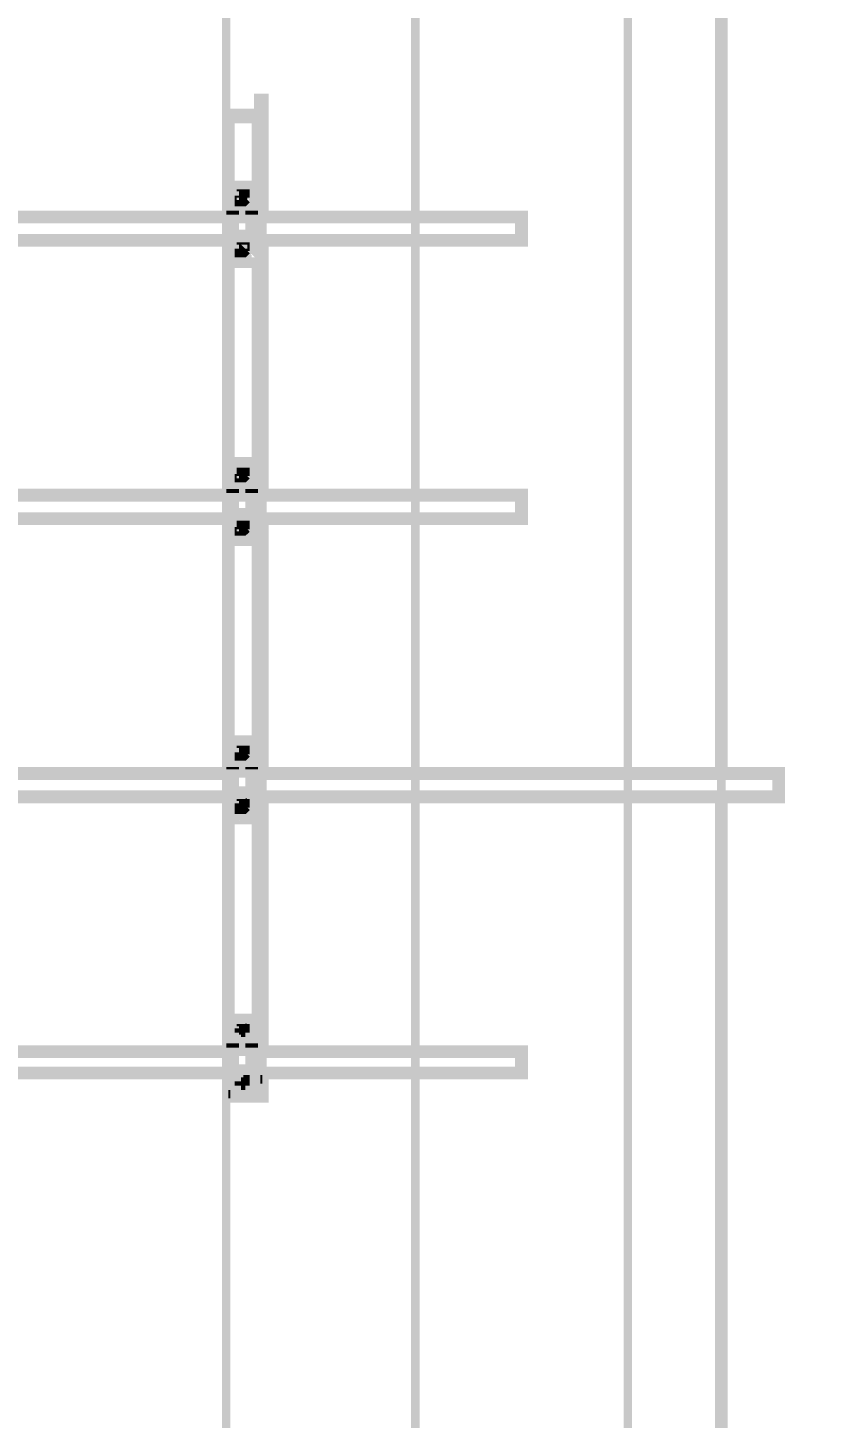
# Model space of a CAD drawing. Extents: x 0.1 to 11.6, y 0.3 to 16.2.
# Drawn here: x 9.004 to 9.627, y 10.512 to 11.603 of the extents above; entities that cross this region are included whole.
import ezdxf

# ---------------------------------------------------------------- set-up
doc = ezdxf.new("R2010")
doc.units = 0
doc.header["$MEASUREMENT"] = 0
doc.dimstyles.get("Standard").update_dxf_attribs({"dimtxt": 0.1, "dimasz": 0.1, "dimexe": 1.25, "dimexo": 0.625, "dimtad": 1, "dimtih": 1, "dimtxsty": 'Standard', "dimcen": 2.5, "dimazin": 3, "dimtfac": 1, "dimtmove": 0, "dimatfit": 3})

# ---------------------------------------------------------------- blocks, each defined once
blk = doc.blocks.new('_CLOSEDFILLED')
at = {"color": 0, "linetype": 'BYBLOCK'}
blk.add_solid([(-1, 0.164), (0, 0), (-1, -0.164)], dxfattribs=at)
blk = doc.blocks.new('*D3')
for p, q in [((10.6415, 13.9317), (10.6415, 12.435)), ((9.475, 13.8317), (10.6415, 13.8317)), ((10.6415, 11.735), (10.6415, 10.2383)), ((9.4283, 10.3383), (10.6415, 10.3383))]:
    blk.add_line(p, q)
at = {"layer": 'Defpoints'}
for p in [(9.475, 13.8317), (10.6415, 13.8317), (9.4283, 10.3383)]:
    blk.add_point(p, dxfattribs=at)
at = {"xscale": 0.1, "yscale": 0.1}
for p, rotation in [((10.6415, 13.8317), 270), ((10.6415, 10.3383), 90)]:
    blk.add_blockref('_CLOSEDFILLED', p, dxfattribs=dict(at, rotation=rotation))
at = {"insert": (10.6415, 12.085), "char_height": 0.1, "attachment_point": 5, "rotation": 270}
blk.add_mtext('3500123', dxfattribs=at)

msp = doc.modelspace()

# ---------------------------------------------------------------- linework, layer by layer
at = {"color": 0}
for points, const_width in [([(9.54833, 11.0183), (9.54833, 11.025), (9.54833, 11.0617), (9.54833, 11.0983), (9.54833, 11.1367), (9.54833, 11.1767), (9.54833, 11.215), (9.54833, 11.255), (9.54833, 11.2967), (9.54833, 11.3383), (9.54833, 11.38), (9.54833, 11.4217), (9.54833, 11.465), (9.54833, 11.5067), (9.54833, 11.55), (9.54833, 11.595), (9.54833, 11.6383), (9.54833, 11.6833), (9.54833, 11.6983)], 0.01), ([(9.16, 10.4983), (9.16, 10.525), (9.16, 10.5533), (9.16, 10.5833), (9.16, 10.615), (9.16, 10.6467), (9.16, 10.68), (9.16, 10.7133), (9.16, 10.7483), (9.16, 10.7833), (9.16, 10.82), (9.16, 10.8567), (9.16, 10.895), (9.16, 10.935), (9.16, 10.975), (9.16, 11.015), (9.16, 11.0566), (9.16, 11.0983), (9.16, 11.1417), (9.16, 11.185), (9.16, 11.23), (9.16, 11.2733), (9.16, 11.32), (9.16, 11.365), (9.16, 11.4117), (9.16, 11.4583), (9.16, 11.505), (9.16, 11.5533), (9.16, 11.6), (9.16, 11.6483)], 0.006667), ([(9.30832, 10.4983), (9.30832, 10.525), (9.30832, 10.5533), (9.30832, 10.5833), (9.30832, 10.615), (9.30832, 10.6467), (9.30832, 10.68), (9.30832, 10.7133), (9.30832, 10.7483), (9.30832, 10.7833), (9.30832, 10.82), (9.30832, 10.8567), (9.30832, 10.895), (9.30832, 10.935), (9.30832, 10.975), (9.30832, 11.015), (9.30832, 11.0566), (9.30832, 11.0983), (9.30832, 11.1417), (9.30832, 11.185), (9.30832, 11.23), (9.30832, 11.2733), (9.30832, 11.32), (9.30832, 11.365), (9.30832, 11.4117), (9.30832, 11.4583), (9.30832, 11.505), (9.30832, 11.5533), (9.30832, 11.6), (9.30832, 11.6483)], 0.006667), ([(9.47499, 10.4983), (9.47499, 10.525), (9.47499, 10.5533), (9.47499, 10.5833), (9.47499, 10.615), (9.47499, 10.6467), (9.47499, 10.68), (9.47499, 10.7133), (9.47499, 10.7483), (9.47499, 10.7833), (9.47499, 10.82), (9.47499, 10.8567), (9.47499, 10.895), (9.47499, 10.935), (9.47499, 10.975), (9.47499, 11.015), (9.47499, 11.0566), (9.47499, 11.0983), (9.47499, 11.1417), (9.47499, 11.185), (9.47499, 11.23), (9.47499, 11.2733), (9.47499, 11.32), (9.47499, 11.365), (9.47499, 11.4117), (9.47499, 11.4583), (9.47499, 11.505), (9.47499, 11.5533), (9.47499, 11.6), (9.47499, 11.6483)], 0.006667), ([(9.16168, 11.5333), (9.16168, 11.535), (9.16336, 11.535), (9.18332, 11.535), (9.185, 11.535), (9.18668, 11.535), (9.18668, 11.545), (9.18668, 11.5467), (9.18832, 11.5467), (9.18832, 11.5333)], 0.01), ([(9.18832, 10.7783), (9.18668, 10.7783), (9.18668, 11.5467)], 0.006667), ([(9.18832, 11.455), (9.18832, 11.5333), (9.16168, 11.5333), (9.16168, 11.455)], 0.01), ([(9.18332, 10.7667), (9.16336, 10.7667), (9.16336, 11.535)], 0.006667), ([(9.18332, 11.535), (9.18332, 10.7667), (9.185, 10.7667), (9.18668, 10.7683)], 0.006667), ([(9.18668, 10.7683), (9.18668, 11.535)], 0.006667), ([(9.16499, 11.4783), (9.18001, 11.4783)], 0.01), ([(9.17333, 11.4733), (9.17165, 11.4733), (9.17165, 11.4717), (9.16997, 11.4717), (9.17165, 11.4717), (9.17165, 11.47)], 0.006667), ([(9.17503, 11.47), (9.17503, 11.4717), (9.17503, 11.4733), (9.17333, 11.4733)], 0.006667), ([(9.16499, 11.4567), (9.16499, 11.4583), (9.16499, 11.46)], 0.01), ([(9.16499, 11.4616), (9.18001, 11.4616)], 0.006667), ([(9.16997, 11.4717), (9.17165, 11.4717)], 0.006667), ([(9.16997, 11.4717), (9.16997, 11.47)], 0.006667), ([(9.17165, 11.47), (9.17165, 11.4683), (9.17333, 11.4683), (9.17503, 11.47)], 0.01), ([(9.17503, 11.4717), (9.17665, 11.4717)], 0.006667), ([(9.17503, 11.47), (9.17503, 11.4717)], 0.006667), ([(9.18001, 11.4567), (9.18001, 11.4583), (9.18001, 11.46)], 0.01), ([(9.39165, 11.4533), (8.30165, 11.4533)], 0.006667), ([(9.16499, 11.455), (8.77001, 11.455)], 0.01), ([(9.16168, 11.4367), (9.16168, 11.455)], 0.006667), ([(9.16499, 11.455), (9.18001, 11.455)], 0.006667), ([(9.18001, 11.455), (9.16499, 11.455)], 0.006667), ([(9.18001, 11.4367), (9.39165, 11.4367), (9.39165, 11.4383), (9.39165, 11.44), (9.39165, 11.4417), (9.39165, 11.4434), (9.39165, 11.445), (9.39165, 11.4467), (9.39165, 11.4483), (9.39165, 11.45), (9.39165, 11.4517), (9.39165, 11.4533), (9.39165, 11.455), (9.18001, 11.455)], 0.01), ([(9.18832, 11.4367), (9.18832, 11.455)], 0.006667), ([(9.18001, 11.4417), (9.16499, 11.4417)], 0.006667), ([(9.16499, 11.44), (9.18001, 11.44)], 0.006667), ([(8.30165, 11.4383), (9.39165, 11.4383)], 0.006667), ([(8.77001, 11.4367), (9.16499, 11.4367)], 0.01), ([(9.16168, 11.2367), (9.16168, 11.4367)], 0.01), ([(9.16499, 11.435), (9.16499, 11.42), (9.18001, 11.42), (9.18001, 11.435)], 0.01), ([(9.16499, 11.4383), (9.18001, 11.4383)], 0.006667), ([(9.16499, 11.4383), (9.18001, 11.4383)], 0.006667), ([(9.18001, 11.4383), (9.16499, 11.4383)], 0.006667), ([(9.16499, 11.4367), (9.18001, 11.4367)], 0.006667), ([(9.16499, 11.4367), (9.18001, 11.4367)], 0.006667), ([(9.17333, 11.4316), (9.17165, 11.4316), (9.17165, 11.43), (9.16997, 11.43), (9.17165, 11.43)], 0.006667), ([(9.16997, 11.43), (9.17165, 11.43)], 0.006667), ([(9.16997, 11.43), (9.16997, 11.4283)], 0.006667), ([(9.17165, 11.43), (9.17165, 11.4283), (9.17333, 11.4283), (9.17503, 11.43)], 0.01), ([(9.17503, 11.43), (9.17503, 11.4316), (9.17333, 11.4316)], 0.006667), ([(9.17503, 11.4283), (9.17503, 11.43)], 0.006667), ([(9.18832, 11.2367), (9.18832, 11.4367)], 0.01), ([(9.16499, 11.4217), (9.18001, 11.4217)], 0.006667), ([(9.16499, 11.26), (9.16499, 11.2416), (9.18001, 11.2416), (9.18001, 11.26)], 0.01), ([(9.17333, 11.255), (9.17165, 11.255), (9.16997, 11.2533), (9.17165, 11.2533)], 0.006667), ([(9.17165, 11.2533), (9.17165, 11.2517), (9.17333, 11.2517), (9.17503, 11.2533)], 0.01), ([(9.17503, 11.2533), (9.17503, 11.255), (9.17333, 11.255)], 0.006667), ([(9.16997, 11.2533), (9.17165, 11.2533)], 0.006667), ([(9.16997, 11.2533), (9.16997, 11.2517)], 0.006667), ([(9.17503, 11.2533), (9.17665, 11.2533)], 0.006667), ([(9.17503, 11.2517), (9.17503, 11.2533)], 0.006667), ([(9.39165, 11.235), (8.35667, 11.235)], 0.006667), ([(9.16499, 11.2367), (8.71164, 11.2367)], 0.01), ([(9.16168, 11.2183), (9.16168, 11.2367)], 0.006667), ([(9.16499, 11.2383), (9.16499, 11.24), (9.16499, 11.2416)], 0.01), ([(9.16499, 11.2433), (9.18001, 11.2433)], 0.006667), ([(9.16499, 11.2367), (9.18001, 11.2367)], 0.006667), ([(9.18001, 11.2367), (9.16499, 11.2367)], 0.006667), ([(9.18001, 11.2383), (9.18001, 11.24), (9.18001, 11.2416)], 0.01), ([(9.18001, 11.2183), (9.39165, 11.2183), (9.39165, 11.22), (9.39165, 11.2217), (9.39165, 11.2233), (9.39165, 11.225), (9.39165, 11.2267), (9.39165, 11.2283), (9.39165, 11.23), (9.39165, 11.2317), (9.39165, 11.2333), (9.39165, 11.235), (9.39165, 11.2367), (9.18001, 11.2367)], 0.01), ([(9.18832, 11.2183), (9.18832, 11.2367)], 0.006667), ([(9.18001, 11.2233), (9.16499, 11.2233)], 0.006667), ([(9.16499, 11.2217), (9.18001, 11.2217)], 0.006667), ([(9.18001, 11.2217), (9.16499, 11.2217)], 0.006667), ([(8.35667, 11.22), (9.39165, 11.22)], 0.006667), ([(8.71164, 11.2183), (9.16499, 11.2183)], 0.01), ([(9.16168, 11.0183), (9.16168, 11.2183)], 0.01), ([(9.16499, 11.2167), (9.16499, 11.2017), (9.18001, 11.2017), (9.18001, 11.2167)], 0.01), ([(9.16499, 11.22), (9.18001, 11.22)], 0.006667), ([(9.16499, 11.22), (9.18001, 11.22)], 0.006667), ([(9.16499, 11.2183), (9.18001, 11.2183)], 0.006667), ([(9.16499, 11.2183), (9.18001, 11.2183)], 0.006667), ([(9.17333, 11.2133), (9.17165, 11.2133), (9.16997, 11.2116), (9.17165, 11.2116)], 0.006667), ([(9.16997, 11.2116), (9.17165, 11.2116)], 0.006667), ([(9.16997, 11.2116), (9.16997, 11.21)], 0.006667), ([(9.17165, 11.2116), (9.17165, 11.21), (9.17333, 11.21), (9.17503, 11.2116)], 0.01), ([(9.17503, 11.2116), (9.17503, 11.2133), (9.17333, 11.2133)], 0.006667), ([(9.17503, 11.2116), (9.17665, 11.2116)], 0.006667), ([(9.17503, 11.21), (9.17503, 11.2116)], 0.006667), ([(9.18832, 11.0183), (9.18832, 11.2183)], 0.01), ([(9.16499, 11.2033), (9.18001, 11.2033)], 0.006667), ([(9.16499, 11.0417), (9.16499, 11.0233), (9.18001, 11.0233), (9.18001, 11.0417)], 0.01), ([(9.17333, 11.0384), (9.17165, 11.0384), (9.17165, 11.0367), (9.16997, 11.0367), (9.17165, 11.035)], 0.006667), ([(9.17165, 11.035), (9.17165, 11.0333), (9.17333, 11.0333), (9.17503, 11.035)], 0.01), ([(9.17503, 11.035), (9.17503, 11.0367), (9.17333, 11.0367), (9.17333, 11.0384)], 0.006667), ([(9.16997, 11.035), (9.17165, 11.035)], 0.006667), ([(9.16997, 11.035), (9.16997, 11.0333)], 0.006667), ([(9.17503, 11.035), (9.17665, 11.035)], 0.006667), ([(9.17503, 11.0333), (9.17503, 11.035)], 0.006667), ([(9.59332, 11.0183), (8.41168, 11.0183)], 0.006667), ([(9.16499, 11.0183), (8.65169, 11.0183)], 0.01), ([(9.16168, 11), (9.16168, 11.0183)], 0.006667), ([(9.16499, 11.0217), (9.16499, 11.0233)], 0.01), ([(9.16499, 11.025), (9.18001, 11.025)], 0.006667), ([(9.16499, 11.0183), (9.18001, 11.0183)], 0.006667), ([(9.18001, 11.0183), (9.16499, 11.0183)], 0.006667), ([(9.18001, 11.0217), (9.18001, 11.0233)], 0.01), ([(9.18001, 11), (9.59332, 11), (9.59332, 11.0017), (9.59332, 11.0033), (9.59332, 11.005), (9.59332, 11.0067), (9.59332, 11.0084), (9.59332, 11.01), (9.59332, 11.0117), (9.59332, 11.0133), (9.59332, 11.015), (9.59332, 11.0167), (9.59332, 11.0183), (9.18001, 11.0183)], 0.01), ([(9.18832, 11), (9.18832, 11.0183)], 0.006667), ([(9.54833, 11), (9.54833, 11.0183)], 0.006667), ([(9.18001, 11.005), (9.16499, 11.005)], 0.006667), ([(8.41168, 11.0017), (9.59332, 11.0017)], 0.006667), ([(8.65169, 11), (9.16499, 11)], 0.01), ([(9.16168, 10.8), (9.16168, 11)], 0.01), ([(9.16499, 10.9983), (9.16499, 10.9833), (9.18001, 10.9833), (9.18001, 10.9983)], 0.01), ([(9.16499, 11.0033), (9.18001, 11.0033)], 0.006667), ([(9.18001, 11.0033), (9.16499, 11.0033)], 0.006667), ([(9.16499, 11.0017), (9.18001, 11.0017)], 0.006667), ([(9.16499, 11.0017), (9.18001, 11.0017)], 0.006667), ([(9.16499, 11), (9.18001, 11)], 0.006667), ([(9.16499, 11), (9.18001, 11)], 0.006667), ([(9.17333, 10.9967), (9.17165, 10.9967), (9.17165, 10.995), (9.16997, 10.995), (9.17165, 10.9933)], 0.006667), ([(9.16997, 10.995), (9.16997, 10.9933)], 0.006667), ([(9.16997, 10.9933), (9.16997, 10.9916)], 0.006667), ([(9.17165, 10.9933), (9.17165, 10.9916), (9.17333, 10.9916), (9.17503, 10.9933)], 0.01), ([(9.17503, 10.9933), (9.17503, 10.995), (9.17333, 10.9967)], 0.006667), ([(9.17503, 10.9933), (9.17503, 10.995)], 0.006667), ([(9.17503, 10.9916), (9.17503, 10.9933)], 0.006667), ([(9.18832, 10.8), (9.18832, 11)], 0.01), ([(9.54833, 10.49), (9.54833, 10.51), (9.54833, 10.53), (9.54833, 10.5517), (9.54833, 10.5733), (9.54833, 10.5967), (9.54833, 10.6217), (9.54833, 10.6467), (9.54833, 10.6733), (9.54833, 10.7017), (9.54833, 10.73), (9.54833, 10.7584), (9.54833, 10.7884), (9.54833, 10.82), (9.54833, 10.8517), (9.54833, 10.885), (9.54833, 10.9183), (9.54833, 10.9533), (9.54833, 10.9883), (9.54833, 11)], 0.01), ([(9.16499, 10.985), (9.18001, 10.985)], 0.006667), ([(9.16499, 10.8233), (9.16499, 10.8066), (9.18001, 10.8066), (9.18001, 10.8233)], 0.01), ([(9.17333, 10.82), (9.17165, 10.82), (9.17165, 10.8184), (9.16997, 10.8184), (9.17165, 10.8167)], 0.006667), ([(9.16997, 10.8184), (9.16997, 10.8167)], 0.006667), ([(9.17165, 10.8167), (9.17333, 10.8167), (9.17503, 10.8167)], 0.01), ([(9.17503, 10.8167), (9.17503, 10.8184), (9.17333, 10.82)], 0.006667), ([(9.17503, 10.8167), (9.17503, 10.8184)], 0.006667), ([(9.16499, 10.8033), (9.16499, 10.805), (9.16499, 10.8066)], 0.01), ([(9.16997, 10.8167), (9.16997, 10.815)], 0.006667), ([(9.17503, 10.815), (9.17503, 10.8167)], 0.006667), ([(9.18001, 10.8033), (9.18001, 10.805), (9.18001, 10.8066)], 0.01), ([(9.39165, 10.8), (8.46669, 10.8)], 0.006667), ([(9.16499, 10.8), (8.59332, 10.8)], 0.01), ([(9.16168, 10.7833), (9.16168, 10.8)], 0.006667), ([(9.16499, 10.8066), (9.18001, 10.8066)], 0.006667), ([(9.16499, 10.8), (9.18001, 10.8)], 0.006667), ([(9.18001, 10.8), (9.16499, 10.8)], 0.006667), ([(9.18001, 10.7833), (9.39165, 10.7833), (9.39165, 10.785), (9.39165, 10.7867), (9.39165, 10.7884), (9.39165, 10.79), (9.39165, 10.7917), (9.39165, 10.7933), (9.39165, 10.795), (9.39165, 10.7967), (9.39165, 10.7983), (9.39165, 10.8), (9.18001, 10.8)], 0.01), ([(9.18832, 10.7833), (9.18832, 10.8)], 0.006667), ([(9.18001, 10.7867), (9.16499, 10.7867)], 0.006667), ([(8.46669, 10.7833), (9.39165, 10.7833)], 0.006667), ([(8.59332, 10.7833), (9.16499, 10.7833)], 0.01), ([(9.16168, 10.7833), (9.16168, 10.765), (9.18832, 10.765), (9.18832, 10.7833)], 0.01), ([(9.16499, 10.78), (9.16499, 10.7667), (9.18001, 10.7667), (9.18001, 10.78)], 0.01), ([(9.16499, 10.785), (9.18001, 10.785)], 0.006667), ([(9.18001, 10.785), (9.16499, 10.785)], 0.006667), ([(9.16499, 10.7833), (9.18001, 10.7833)], 0.006667), ([(9.16499, 10.7833), (9.18001, 10.7833)], 0.006667), ([(9.16499, 10.7833), (9.18001, 10.7833)], 0.006667), ([(9.16499, 10.7817), (9.18001, 10.7817)], 0.006667), ([(9.17333, 10.7783), (9.17165, 10.7783), (9.17165, 10.7767), (9.16997, 10.7767), (9.17165, 10.775)], 0.006667), ([(9.16997, 10.7767), (9.16997, 10.775)], 0.006667), ([(9.16997, 10.775), (9.16997, 10.7733)], 0.006667), ([(9.17165, 10.775), (9.17333, 10.775), (9.17503, 10.775)], 0.01), ([(9.17503, 10.775), (9.17503, 10.7767), (9.17503, 10.7783), (9.17333, 10.7783)], 0.006667), ([(9.17503, 10.7733), (9.17503, 10.775), (9.17503, 10.7767)], 0.006667), ([(9.18668, 10.7783), (9.18832, 10.7783)], 0.006667), ([(9.16168, 10.7667), (9.16336, 10.7667)], 0.006667), ([(9.16499, 10.7667), (9.18001, 10.7667)], 0.006667)]:
    msp.add_lwpolyline(points, dxfattribs=dict(at, const_width=const_width))
for points, const_width in [([(9.17503, 11.47), (9.17503, 11.4717), (9.17333, 11.4717), (9.17165, 11.4717), (9.17165, 11.47), (9.16997, 11.47), (9.17165, 11.4683), (9.17333, 11.4683), (9.17503, 11.4683), (9.17503, 11.47)], 0.01), ([(9.16499, 11.4783), (9.16499, 11.46), (9.18001, 11.46), (9.18001, 11.4783), (9.16499, 11.4783)], 0.01), ([(9.17333, 11.4733), (9.17165, 11.4733), (9.17165, 11.4717), (9.16997, 11.4717), (9.17165, 11.47), (9.17165, 11.4717), (9.17165, 11.4733), (9.17333, 11.4733), (9.17503, 11.4717), (9.17503, 11.47), (9.17503, 11.4717), (9.17333, 11.4733)], 0.006667), ([(9.17165, 11.47), (9.17333, 11.47), (9.17503, 11.47), (9.17333, 11.47), (9.17165, 11.47)], 0.01), ([(9.16499, 11.4567), (9.16499, 11.455), (9.16499, 11.4533), (9.16499, 11.4517), (9.16499, 11.45), (9.16499, 11.4483), (9.16499, 11.4467), (9.16499, 11.445), (9.16499, 11.4434), (9.16499, 11.4417), (9.16499, 11.44), (9.16499, 11.4383), (9.16499, 11.4367), (9.16499, 11.435), (9.18001, 11.435), (9.18001, 11.4367), (9.18001, 11.4383), (9.18001, 11.44), (9.18001, 11.4417), (9.18001, 11.4434), (9.18001, 11.445), (9.18001, 11.4467), (9.18001, 11.4483), (9.18001, 11.45), (9.18001, 11.4517), (9.18001, 11.4533), (9.18001, 11.455), (9.18001, 11.4567), (9.16499, 11.4567)], 0.01), ([(9.17503, 11.4283), (9.17503, 11.43), (9.17333, 11.43), (9.17165, 11.43), (9.17165, 11.4283), (9.16997, 11.4283), (9.17165, 11.4267), (9.17333, 11.4267), (9.17503, 11.4267), (9.17503, 11.4283)], 0.01), ([(9.17165, 11.4283), (9.17333, 11.4267), (9.17503, 11.4283), (9.17333, 11.4283), (9.17165, 11.4283)], 0.01), ([(9.17333, 11.4316), (9.17165, 11.4316), (9.17165, 11.43), (9.16997, 11.43), (9.17165, 11.4283), (9.17165, 11.43), (9.17165, 11.4316), (9.17333, 11.4316), (9.17503, 11.43), (9.17503, 11.4283), (9.17503, 11.43), (9.17333, 11.4316)], 0.006667), ([(9.16499, 11.2617), (9.16499, 11.26), (9.18001, 11.26), (9.18001, 11.2617), (9.16499, 11.2617)], 0.01), ([(9.17503, 11.2517), (9.17503, 11.2533), (9.17333, 11.2533), (9.17165, 11.2533), (9.16997, 11.2517), (9.17165, 11.25), (9.17333, 11.25), (9.17503, 11.25), (9.17503, 11.2517)], 0.01), ([(9.17333, 11.255), (9.17165, 11.255), (9.17165, 11.2533), (9.16997, 11.2533), (9.17165, 11.2533), (9.17165, 11.2517), (9.17165, 11.2533), (9.17165, 11.255), (9.17333, 11.255), (9.17503, 11.2533), (9.17503, 11.2517), (9.17503, 11.2533), (9.17503, 11.255), (9.17333, 11.255)], 0.006667), ([(9.17165, 11.2517), (9.17333, 11.2517), (9.17503, 11.2517), (9.17333, 11.2517), (9.17165, 11.2517)], 0.01), ([(9.16499, 11.2383), (9.16499, 11.2367), (9.16499, 11.235), (9.16499, 11.2333), (9.16499, 11.2317), (9.16499, 11.23), (9.16499, 11.2283), (9.16499, 11.2267), (9.16499, 11.225), (9.16499, 11.2233), (9.16499, 11.2217), (9.16499, 11.22), (9.16499, 11.2183), (9.16499, 11.2167), (9.18001, 11.2167), (9.18001, 11.2183), (9.18001, 11.22), (9.18001, 11.2217), (9.18001, 11.2233), (9.18001, 11.225), (9.18001, 11.2267), (9.18001, 11.2283), (9.18001, 11.23), (9.18001, 11.2317), (9.18001, 11.2333), (9.18001, 11.235), (9.18001, 11.2367), (9.18001, 11.2383), (9.16499, 11.2383)], 0.01), ([(9.17503, 11.21), (9.17503, 11.2116), (9.17333, 11.2116), (9.17165, 11.2116), (9.16997, 11.21), (9.17165, 11.21), (9.17165, 11.2083), (9.17333, 11.2083), (9.17503, 11.2083), (9.17503, 11.21)], 0.01), ([(9.17333, 11.2133), (9.17165, 11.2133), (9.17165, 11.2116), (9.16997, 11.2116), (9.17165, 11.2116), (9.17165, 11.21), (9.17165, 11.2116), (9.17165, 11.2133), (9.17333, 11.2133), (9.17503, 11.2133), (9.17503, 11.2116), (9.17503, 11.21), (9.17503, 11.2116), (9.17503, 11.2133), (9.17333, 11.2133)], 0.006667), ([(9.17165, 11.21), (9.17333, 11.21), (9.17503, 11.21), (9.17333, 11.21), (9.17165, 11.21)], 0.01), ([(9.16499, 11.0433), (9.16499, 11.0417), (9.18001, 11.0417), (9.18001, 11.0433), (9.16499, 11.0433)], 0.01), ([(9.17503, 11.0333), (9.17503, 11.035), (9.17333, 11.035), (9.17165, 11.035), (9.16997, 11.0333), (9.17165, 11.0317), (9.17333, 11.0317), (9.17503, 11.0317), (9.17503, 11.0333)], 0.01), ([(9.17333, 11.0367), (9.17165, 11.0367), (9.17165, 11.035), (9.16997, 11.035), (9.17165, 11.035), (9.17165, 11.0367), (9.17333, 11.0367), (9.17503, 11.0367), (9.17503, 11.035), (9.17503, 11.0367), (9.17333, 11.0367)], 0.006667), ([(9.17165, 11.035), (9.17165, 11.0333), (9.17333, 11.0333), (9.17503, 11.0333), (9.17503, 11.035), (9.17333, 11.0333), (9.17165, 11.0333), (9.17165, 11.035)], 0.01), ([(9.16499, 11.0217), (9.16499, 11.02), (9.16499, 11.0183), (9.16499, 11.0167), (9.16499, 11.015), (9.16499, 11.0133), (9.16499, 11.0117), (9.16499, 11.01), (9.16499, 11.0084), (9.16499, 11.0067), (9.16499, 11.005), (9.16499, 11.0033), (9.16499, 11.0017), (9.16499, 11), (9.16499, 10.9983), (9.18001, 10.9983), (9.18001, 11), (9.18001, 11.0017), (9.18001, 11.0033), (9.18001, 11.005), (9.18001, 11.0067), (9.18001, 11.0084), (9.18001, 11.01), (9.18001, 11.0117), (9.18001, 11.0133), (9.18001, 11.015), (9.18001, 11.0167), (9.18001, 11.0183), (9.18001, 11.02), (9.18001, 11.0217), (9.16499, 11.0217)], 0.01), ([(9.17503, 10.9916), (9.17503, 10.9933), (9.17333, 10.9933), (9.17165, 10.9933), (9.16997, 10.9916), (9.17165, 10.99), (9.17333, 10.99), (9.17503, 10.99), (9.17503, 10.9916)], 0.01), ([(9.17333, 10.995), (9.17165, 10.995), (9.17165, 10.9933), (9.16997, 10.9933), (9.17165, 10.9933), (9.17165, 10.995), (9.17333, 10.995), (9.17503, 10.995), (9.17503, 10.9933), (9.17503, 10.995), (9.17333, 10.995)], 0.006667), ([(9.17165, 10.9933), (9.17165, 10.9916), (9.17333, 10.9916), (9.17503, 10.9916), (9.17503, 10.9933), (9.17333, 10.9916), (9.17165, 10.9916), (9.17165, 10.9933)], 0.01), ([(9.16499, 10.825), (9.16499, 10.8233), (9.18001, 10.8233), (9.18001, 10.825), (9.16499, 10.825)], 0.01), ([(9.17503, 10.815), (9.17503, 10.8167), (9.17333, 10.8184), (9.17165, 10.8167), (9.16997, 10.8167), (9.16997, 10.815), (9.17165, 10.815), (9.17165, 10.8133), (9.17333, 10.8133), (9.17503, 10.8133), (9.17503, 10.815)], 0.01), ([(9.17333, 10.8184), (9.17165, 10.8184), (9.17165, 10.8167), (9.16997, 10.8167), (9.17165, 10.8167), (9.17165, 10.8184), (9.17333, 10.8184), (9.17503, 10.8184), (9.17503, 10.8167), (9.17503, 10.8184), (9.17333, 10.8184)], 0.006667), ([(9.17165, 10.8167), (9.17165, 10.815), (9.17333, 10.815), (9.17503, 10.815), (9.17503, 10.8167), (9.17333, 10.815), (9.17165, 10.815), (9.17165, 10.8167)], 0.01), ([(9.16499, 10.8033), (9.16499, 10.8017), (9.16499, 10.8), (9.16499, 10.7983), (9.16499, 10.7967), (9.16499, 10.795), (9.16499, 10.7933), (9.16499, 10.7917), (9.16499, 10.79), (9.16499, 10.7884), (9.16499, 10.7867), (9.16499, 10.785), (9.16499, 10.7833), (9.16499, 10.7817), (9.16499, 10.78), (9.18001, 10.78), (9.18001, 10.7817), (9.18001, 10.7833), (9.18001, 10.785), (9.18001, 10.7867), (9.18001, 10.7884), (9.18001, 10.79), (9.18001, 10.7917), (9.18001, 10.7933), (9.18001, 10.795), (9.18001, 10.7967), (9.18001, 10.7983), (9.18001, 10.8), (9.18001, 10.8017), (9.18001, 10.8033), (9.16499, 10.8033)], 0.01), ([(9.17503, 10.7733), (9.17503, 10.775), (9.17333, 10.7767), (9.17165, 10.775), (9.16997, 10.7733), (9.17165, 10.7733), (9.17333, 10.7717), (9.17503, 10.7733)], 0.01), ([(9.17333, 10.7767), (9.17165, 10.7767), (9.16997, 10.775), (9.17165, 10.775), (9.17165, 10.7767), (9.17333, 10.7767), (9.17503, 10.7767), (9.17503, 10.775), (9.17503, 10.7767), (9.17333, 10.7767)], 0.006667), ([(9.17165, 10.775), (9.17165, 10.7733), (9.17333, 10.7733), (9.17503, 10.7733), (9.17503, 10.775), (9.17333, 10.7733), (9.17165, 10.7733), (9.17165, 10.775)], 0.01)]:
    msp.add_lwpolyline(points, close=True, dxfattribs=dict(at, const_width=const_width))

# ---------------------------------------------------------------- dimensions: what is measured, and where the dimension line sits
at = {"linetype": 'Continuous'}
dim = msp.add_linear_dim(base=(10.641455, 13.8317), p1=(9.47499, 13.8317), p2=(9.42833, 10.3383), angle=90, text='3500123', dimstyle='Standard', dxfattribs=at)
dim.commit()
dim.dimension.update_dxf_attribs({"geometry": '*D3', "text_midpoint": (10.641455, 12.085), "text_rotation": 270})

doc.saveas('drawing.dxf')
